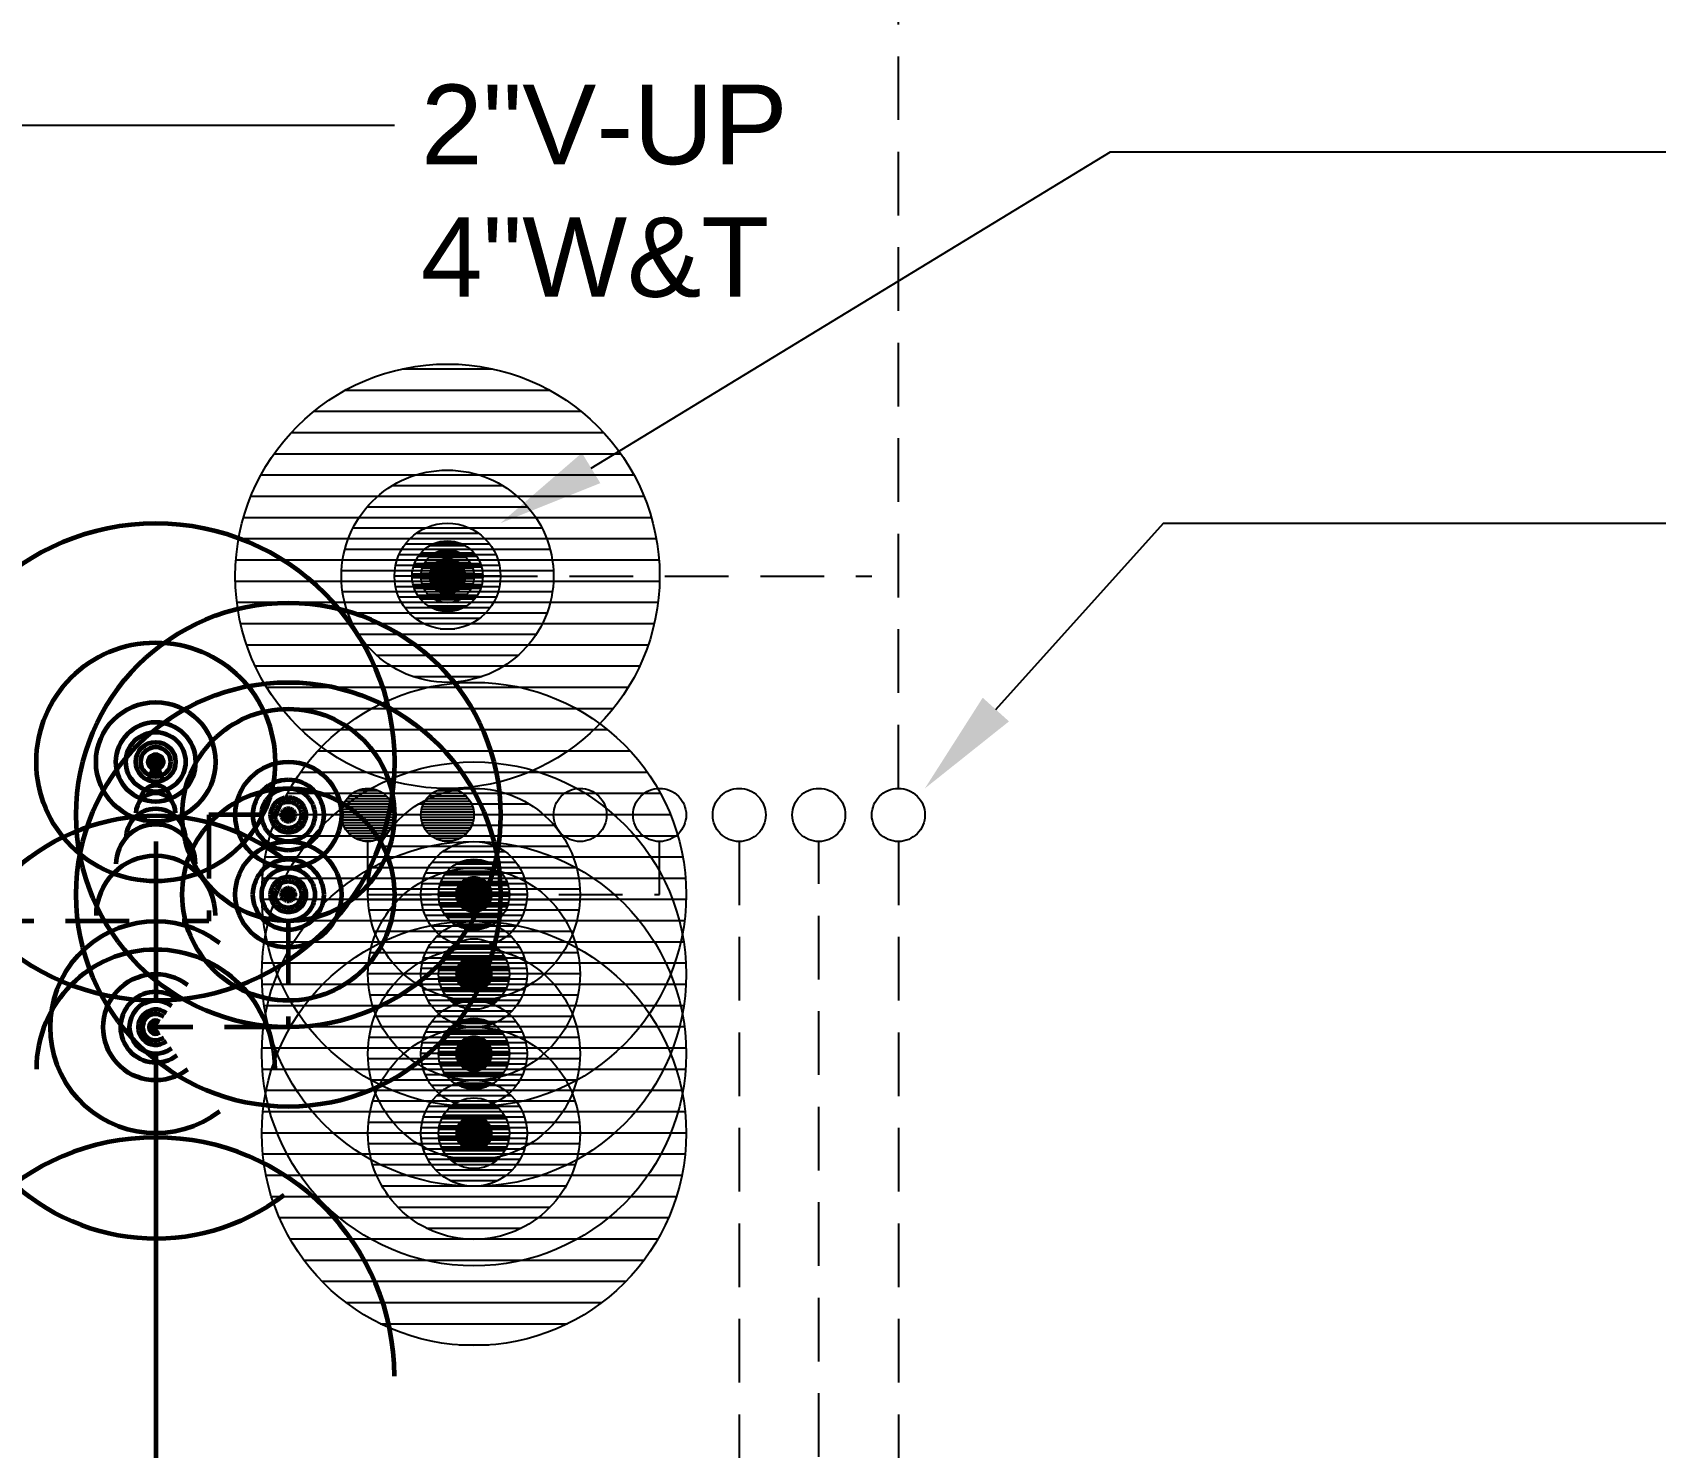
# Model space of a CAD drawing. Extents: x -3956 to 1666, y -2601 to 1886.
# Drawn here: x -605.9 to -422.4, y 521.2 to 681.2 of the extents above; entities that cross this region are included whole.
import ezdxf

# ---------------------------------------------------------------- set-up
doc = ezdxf.new("R2010")
doc.units = 0
doc.header["$LTSCALE"] = 36
doc.header["$MEASUREMENT"] = 0
doc.linetypes.add('VENT', pattern=[0.30000000000000004, 0.2, -0.1])
for name, color, linetype in [('G-ANNO-TEXT', 70, 'Continuous'), ('P-GOIV-N', 3, 'VENT'), ('P-GOIV-N @ 1 (1)', 3, 'VENT'), ('P-GOIV-N @ 1 (2)', 3, 'VENT'), ('P-GOIV-N @ 12', 3, 'VENT'), ('P-GOIV-N @ 128', 3, 'VENT'), ('P-GOIV-N @ 16', 3, 'VENT'), ('P-GOIV-N @ 192', 3, 'VENT'), ('P-GOIV-N @ 2', 3, 'VENT'), ('P-GOIV-N @ 24', 3, 'VENT'), ('P-GOIV-N @ 384', 3, 'VENT'), ('P-GOIV-N @ 4', 3, 'VENT'), ('P-GOIV-N @ 48', 3, 'VENT'), ('P-GOIV-N @ 64', 3, 'VENT'), ('P-GOIV-N @ 768', 3, 'VENT'), ('P-GOIV-N @ 8', 3, 'VENT'), ('P-GOIV-N @ 96', 3, 'VENT'), ('P-GV-N', 3, 'VENT'), ('P-GV-N @ 1 (1)', 3, 'VENT'), ('P-GV-N @ 1 (2)', 3, 'VENT'), ('P-GV-N @ 12', 3, 'VENT'), ('P-GV-N @ 128', 3, 'VENT'), ('P-GV-N @ 16', 3, 'VENT'), ('P-GV-N @ 192', 3, 'VENT'), ('P-GV-N @ 2', 3, 'VENT'), ('P-GV-N @ 24', 3, 'VENT'), ('P-GV-N @ 384', 3, 'VENT'), ('P-GV-N @ 4', 3, 'VENT'), ('P-GV-N @ 48', 3, 'VENT'), ('P-GV-N @ 64', 3, 'VENT'), ('P-GV-N @ 768', 3, 'VENT'), ('P-GV-N @ 8', 3, 'VENT'), ('P-GV-N @ 96', 3, 'VENT')]:
    doc.layers.add(name, color=color, linetype=linetype)
for name, color, linetype, lineweight in [('P-SAN-N', 6, 'Continuous', 60), ('P-SAN-N @ 1 (1)', 6, 'Continuous', 60), ('P-SAN-N @ 1 (2)', 6, 'Continuous', 60), ('P-SAN-N @ 12', 6, 'Continuous', 60), ('P-SAN-N @ 128', 6, 'Continuous', 60), ('P-SAN-N @ 16', 6, 'Continuous', 60), ('P-SAN-N @ 192', 6, 'Continuous', 60), ('P-SAN-N @ 2', 6, 'Continuous', 60), ('P-SAN-N @ 24', 6, 'Continuous', 60), ('P-SAN-N @ 384', 6, 'Continuous', 60), ('P-SAN-N @ 4', 6, 'Continuous', 60), ('P-SAN-N @ 48', 6, 'Continuous', 60), ('P-SAN-N @ 64', 6, 'Continuous', 60), ('P-SAN-N @ 768', 6, 'Continuous', 60), ('P-SAN-N @ 8', 6, 'Continuous', 60), ('P-SAN-N @ 96', 6, 'Continuous', 60), ('P-SANV-N', 5, 'VENT', 60), ('P-SANV-N @ 1 (1)', 5, 'VENT', 60), ('P-SANV-N @ 1 (2)', 5, 'VENT', 60), ('P-SANV-N @ 12', 5, 'VENT', 60), ('P-SANV-N @ 128', 5, 'VENT', 60), ('P-SANV-N @ 16', 5, 'VENT', 60), ('P-SANV-N @ 192', 5, 'VENT', 60), ('P-SANV-N @ 2', 5, 'VENT', 60), ('P-SANV-N @ 24', 5, 'VENT', 60), ('P-SANV-N @ 384', 5, 'VENT', 60), ('P-SANV-N @ 4', 5, 'VENT', 60), ('P-SANV-N @ 48', 5, 'VENT', 60), ('P-SANV-N @ 64', 5, 'VENT', 60), ('P-SANV-N @ 768', 5, 'VENT', 60), ('P-SANV-N @ 8', 5, 'VENT', 60), ('P-SANV-N @ 96', 5, 'VENT', 60)]:
    doc.layers.add(name, color=color, linetype=linetype, lineweight=lineweight)
doc.styles.add('Arial', font='arial.ttf')

# ---------------------------------------------------------------- blocks, each defined once
blk = doc.blocks.new('*U7')
blk.add_circle((0, 0), 0.03125)
blk = doc.blocks.new('*U25')
h = blk.add_hatch()
h.set_pattern_fill('ANSI31', color=256, scale=0.025, angle=135)
h.set_pattern_definition([(180, (0, 0), (-4.336808689942018e-19, -0.003125), [])])
edge = h.paths.add_edge_path()
edge.add_arc((-3.469446951953614e-18, -6.938893903907228e-18), 0.03125000000000001, 0, 360)
blk.add_circle((0, 0), 0.03125)
blk = doc.blocks.new('*U1676')
at = {"layer": 'P-GOIV-N @ 1 (1)'}
blk.add_blockref('*U25', (-556.0000000149366, 583.7428015229962), dxfattribs=at)
at = {"layer": 'P-GOIV-N @ 1 (2)'}
blk.add_blockref('*U25', (-556.0000000149366, 583.7428015229962), dxfattribs=at)
at = {"layer": 'P-GOIV-N @ 12', "xscale": 12, "yscale": 12, "zscale": 12}
blk.add_blockref('*U25', (-556.0000000149366, 583.7428015229962), dxfattribs=at)
at = {"layer": 'P-GOIV-N @ 128', "xscale": 128, "yscale": 128, "zscale": 128}
blk.add_blockref('*U25', (-556.0000000149366, 583.7428015229962), dxfattribs=at)
at = {"layer": 'P-GOIV-N @ 16', "xscale": 16, "yscale": 16, "zscale": 16}
blk.add_blockref('*U25', (-556.0000000149366, 583.7428015229962), dxfattribs=at)
at = {"layer": 'P-GOIV-N @ 192', "xscale": 192, "yscale": 192, "zscale": 192}
blk.add_blockref('*U25', (-556.0000000149366, 583.7428015229962), dxfattribs=at)
at = {"layer": 'P-GOIV-N @ 2', "xscale": 2, "yscale": 2, "zscale": 2}
blk.add_blockref('*U25', (-556.0000000149366, 583.7428015229962), dxfattribs=at)
at = {"layer": 'P-GOIV-N @ 24', "xscale": 24, "yscale": 24, "zscale": 24}
blk.add_blockref('*U25', (-556.0000000149366, 583.7428015229962), dxfattribs=at)
at = {"layer": 'P-GOIV-N @ 384', "xscale": 384, "yscale": 384, "zscale": 384}
blk.add_blockref('*U25', (-556.0000000149366, 583.7428015229962), dxfattribs=at)
at = {"layer": 'P-GOIV-N @ 4', "xscale": 4, "yscale": 4, "zscale": 4}
blk.add_blockref('*U25', (-556.0000000149366, 583.7428015229962), dxfattribs=at)
at = {"layer": 'P-GOIV-N @ 48', "xscale": 48, "yscale": 48, "zscale": 48}
blk.add_blockref('*U25', (-556.0000000149366, 583.7428015229962), dxfattribs=at)
at = {"layer": 'P-GOIV-N @ 64', "xscale": 64, "yscale": 64, "zscale": 64}
blk.add_blockref('*U25', (-556.0000000149366, 583.7428015229962), dxfattribs=at)
at = {"layer": 'P-GOIV-N @ 768', "xscale": 768, "yscale": 768, "zscale": 768}
blk.add_blockref('*U25', (-556.0000000149366, 583.7428015229962), dxfattribs=at)
at = {"layer": 'P-GOIV-N @ 8', "xscale": 8, "yscale": 8, "zscale": 8}
blk.add_blockref('*U25', (-556.0000000149366, 583.7428015229962), dxfattribs=at)
at = {"layer": 'P-GOIV-N @ 96', "xscale": 96, "yscale": 96, "zscale": 96}
blk.add_blockref('*U25', (-559.0000000149366, 592.7428015229962), dxfattribs=at)
blk = doc.blocks.new('*U1677')
at = {"layer": 'P-GOIV-N @ 1 (1)'}
blk.add_blockref('*U25', (-556.0000000149366, 574.7428015229962), dxfattribs=at)
at = {"layer": 'P-GOIV-N @ 1 (2)'}
blk.add_blockref('*U25', (-556.0000000149366, 574.7428015229962), dxfattribs=at)
at = {"layer": 'P-GOIV-N @ 12', "xscale": 12, "yscale": 12, "zscale": 12}
blk.add_blockref('*U25', (-556.0000000149366, 574.7428015229962), dxfattribs=at)
at = {"layer": 'P-GOIV-N @ 128', "xscale": 128, "yscale": 128, "zscale": 128}
blk.add_blockref('*U25', (-556.0000000149366, 574.7428015229962), dxfattribs=at)
at = {"layer": 'P-GOIV-N @ 16', "xscale": 16, "yscale": 16, "zscale": 16}
blk.add_blockref('*U25', (-556.0000000149366, 574.7428015229962), dxfattribs=at)
at = {"layer": 'P-GOIV-N @ 192', "xscale": 192, "yscale": 192, "zscale": 192}
blk.add_blockref('*U25', (-556.0000000149366, 574.7428015229962), dxfattribs=at)
at = {"layer": 'P-GOIV-N @ 2', "xscale": 2, "yscale": 2, "zscale": 2}
blk.add_blockref('*U25', (-556.0000000149366, 574.7428015229962), dxfattribs=at)
at = {"layer": 'P-GOIV-N @ 24', "xscale": 24, "yscale": 24, "zscale": 24}
blk.add_blockref('*U25', (-556.0000000149366, 574.7428015229962), dxfattribs=at)
at = {"layer": 'P-GOIV-N @ 384', "xscale": 384, "yscale": 384, "zscale": 384}
blk.add_blockref('*U25', (-556.0000000149366, 574.7428015229962), dxfattribs=at)
at = {"layer": 'P-GOIV-N @ 4', "xscale": 4, "yscale": 4, "zscale": 4}
blk.add_blockref('*U25', (-556.0000000149366, 574.7428015229962), dxfattribs=at)
at = {"layer": 'P-GOIV-N @ 48', "xscale": 48, "yscale": 48, "zscale": 48}
blk.add_blockref('*U25', (-556.0000000149366, 574.7428015229962), dxfattribs=at)
at = {"layer": 'P-GOIV-N @ 64', "xscale": 64, "yscale": 64, "zscale": 64}
blk.add_blockref('*U25', (-556.0000000149366, 574.7428015229962), dxfattribs=at)
at = {"layer": 'P-GOIV-N @ 768', "xscale": 768, "yscale": 768, "zscale": 768}
blk.add_blockref('*U25', (-556.0000000149366, 574.7428015229962), dxfattribs=at)
at = {"layer": 'P-GOIV-N @ 8', "xscale": 8, "yscale": 8, "zscale": 8}
blk.add_blockref('*U25', (-556.0000000149366, 574.7428015229962), dxfattribs=at)
at = {"layer": 'P-GOIV-N @ 96', "xscale": 96, "yscale": 96, "zscale": 96}
blk.add_blockref('*U25', (-568.0000000149366, 592.7428015229962), dxfattribs=at)
blk = doc.blocks.new('*U1678')
at = {"layer": 'P-GOIV-N @ 1 (1)'}
blk.add_blockref('*U25', (-556.0000000149366, 565.7428015229962), dxfattribs=at)
at = {"layer": 'P-GOIV-N @ 1 (2)'}
blk.add_blockref('*U25', (-556.0000000149366, 565.7428015229962), dxfattribs=at)
at = {"layer": 'P-GOIV-N @ 12', "xscale": 12, "yscale": 12, "zscale": 12}
blk.add_blockref('*U25', (-556.0000000149366, 565.7428015229962), dxfattribs=at)
at = {"layer": 'P-GOIV-N @ 128', "xscale": 128, "yscale": 128, "zscale": 128}
blk.add_blockref('*U25', (-556.0000000149366, 565.7428015229962), dxfattribs=at)
at = {"layer": 'P-GOIV-N @ 16', "xscale": 16, "yscale": 16, "zscale": 16}
blk.add_blockref('*U25', (-556.0000000149366, 565.7428015229962), dxfattribs=at)
at = {"layer": 'P-GOIV-N @ 192', "xscale": 192, "yscale": 192, "zscale": 192}
blk.add_blockref('*U25', (-556.0000000149366, 565.7428015229962), dxfattribs=at)
at = {"layer": 'P-GOIV-N @ 2', "xscale": 2, "yscale": 2, "zscale": 2}
blk.add_blockref('*U25', (-556.0000000149366, 565.7428015229962), dxfattribs=at)
at = {"layer": 'P-GOIV-N @ 24', "xscale": 24, "yscale": 24, "zscale": 24}
blk.add_blockref('*U25', (-556.0000000149366, 565.7428015229962), dxfattribs=at)
at = {"layer": 'P-GOIV-N @ 384', "xscale": 384, "yscale": 384, "zscale": 384}
blk.add_blockref('*U25', (-556.0000000149366, 565.7428015229962), dxfattribs=at)
at = {"layer": 'P-GOIV-N @ 4', "xscale": 4, "yscale": 4, "zscale": 4}
blk.add_blockref('*U25', (-556.0000000149366, 565.7428015229962), dxfattribs=at)
at = {"layer": 'P-GOIV-N @ 48', "xscale": 48, "yscale": 48, "zscale": 48}
blk.add_blockref('*U25', (-556.0000000149366, 565.7428015229962), dxfattribs=at)
at = {"layer": 'P-GOIV-N @ 64', "xscale": 64, "yscale": 64, "zscale": 64}
blk.add_blockref('*U25', (-556.0000000149366, 565.7428015229962), dxfattribs=at)
at = {"layer": 'P-GOIV-N @ 768', "xscale": 768, "yscale": 768, "zscale": 768}
blk.add_blockref('*U25', (-556.0000000149366, 565.7428015229962), dxfattribs=at)
at = {"layer": 'P-GOIV-N @ 8', "xscale": 8, "yscale": 8, "zscale": 8}
blk.add_blockref('*U25', (-556.0000000149366, 565.7428015229962), dxfattribs=at)
at = {"layer": 'P-GOIV-N @ 96', "xscale": 96, "yscale": 96, "zscale": 96}
blk.add_blockref('*U25', (-553.0000000149366, 487.7428015229962), dxfattribs=at)
blk = doc.blocks.new('*U1679')
at = {"layer": 'P-GOIV-N @ 1 (1)'}
blk.add_blockref('*U25', (-556.0000000149366, 556.7428015229962), dxfattribs=at)
at = {"layer": 'P-GOIV-N @ 1 (2)'}
blk.add_blockref('*U25', (-556.0000000149366, 556.7428015229962), dxfattribs=at)
at = {"layer": 'P-GOIV-N @ 12', "xscale": 12, "yscale": 12, "zscale": 12}
blk.add_blockref('*U25', (-556.0000000149366, 556.7428015229962), dxfattribs=at)
at = {"layer": 'P-GOIV-N @ 128', "xscale": 128, "yscale": 128, "zscale": 128}
blk.add_blockref('*U25', (-556.0000000149366, 556.7428015229962), dxfattribs=at)
at = {"layer": 'P-GOIV-N @ 16', "xscale": 16, "yscale": 16, "zscale": 16}
blk.add_blockref('*U25', (-556.0000000149366, 556.7428015229962), dxfattribs=at)
at = {"layer": 'P-GOIV-N @ 192', "xscale": 192, "yscale": 192, "zscale": 192}
blk.add_blockref('*U25', (-556.0000000149366, 556.7428015229962), dxfattribs=at)
at = {"layer": 'P-GOIV-N @ 2', "xscale": 2, "yscale": 2, "zscale": 2}
blk.add_blockref('*U25', (-556.0000000149366, 556.7428015229962), dxfattribs=at)
at = {"layer": 'P-GOIV-N @ 24', "xscale": 24, "yscale": 24, "zscale": 24}
blk.add_blockref('*U25', (-556.0000000149366, 556.7428015229962), dxfattribs=at)
at = {"layer": 'P-GOIV-N @ 384', "xscale": 384, "yscale": 384, "zscale": 384}
blk.add_blockref('*U25', (-556.0000000149366, 556.7428015229962), dxfattribs=at)
at = {"layer": 'P-GOIV-N @ 4', "xscale": 4, "yscale": 4, "zscale": 4}
blk.add_blockref('*U25', (-556.0000000149366, 556.7428015229962), dxfattribs=at)
at = {"layer": 'P-GOIV-N @ 48', "xscale": 48, "yscale": 48, "zscale": 48}
blk.add_blockref('*U25', (-556.0000000149366, 556.7428015229962), dxfattribs=at)
at = {"layer": 'P-GOIV-N @ 64', "xscale": 64, "yscale": 64, "zscale": 64}
blk.add_blockref('*U25', (-556.0000000149366, 556.7428015229962), dxfattribs=at)
at = {"layer": 'P-GOIV-N @ 768', "xscale": 768, "yscale": 768, "zscale": 768}
blk.add_blockref('*U25', (-556.0000000149366, 556.7428015229962), dxfattribs=at)
at = {"layer": 'P-GOIV-N @ 8', "xscale": 8, "yscale": 8, "zscale": 8}
blk.add_blockref('*U25', (-556.0000000149366, 556.7428015229962), dxfattribs=at)
at = {"layer": 'P-GOIV-N @ 96', "xscale": 96, "yscale": 96, "zscale": 96}
blk.add_blockref('*U25', (-562.0000000149366, 487.7428015229962), dxfattribs=at)
blk = doc.blocks.new('*U1710')
at = {"layer": 'P-SANV-N @ 1 (1)'}
blk.add_blockref('*U7', (-577.0000000149366, 592.7428015229962), dxfattribs=at)
at = {"layer": 'P-SANV-N @ 1 (2)'}
blk.add_blockref('*U7', (-577.0000000149366, 592.7428015229962), dxfattribs=at)
at = {"layer": 'P-SANV-N @ 12', "xscale": 12, "yscale": 12, "zscale": 12}
blk.add_blockref('*U7', (-577.0000000149366, 592.7428015229962), dxfattribs=at)
at = {"layer": 'P-SANV-N @ 128', "xscale": 128, "yscale": 128, "zscale": 128}
blk.add_blockref('*U7', (-577.0000000149366, 592.7428015229962), dxfattribs=at)
at = {"layer": 'P-SANV-N @ 16', "xscale": 16, "yscale": 16, "zscale": 16}
blk.add_blockref('*U7', (-577.0000000149366, 592.7428015229962), dxfattribs=at)
at = {"layer": 'P-SANV-N @ 192', "xscale": 192, "yscale": 192, "zscale": 192}
blk.add_blockref('*U7', (-577.0000000149366, 592.7428015229962), dxfattribs=at)
at = {"layer": 'P-SANV-N @ 2', "xscale": 2, "yscale": 2, "zscale": 2}
blk.add_blockref('*U7', (-577.0000000149366, 592.7428015229962), dxfattribs=at)
at = {"layer": 'P-SANV-N @ 24', "xscale": 24, "yscale": 24, "zscale": 24}
blk.add_blockref('*U7', (-577.0000000149366, 592.7428015229962), dxfattribs=at)
at = {"layer": 'P-SANV-N @ 384', "xscale": 384, "yscale": 384, "zscale": 384}
blk.add_blockref('*U7', (-577.0000000149366, 592.7428015229962), dxfattribs=at)
at = {"layer": 'P-SANV-N @ 4', "xscale": 4, "yscale": 4, "zscale": 4}
blk.add_blockref('*U7', (-577.0000000149366, 592.7428015229962), dxfattribs=at)
at = {"layer": 'P-SANV-N @ 48', "xscale": 48, "yscale": 48, "zscale": 48}
blk.add_blockref('*U7', (-577.0000000149366, 592.7428015229962), dxfattribs=at)
at = {"layer": 'P-SANV-N @ 64', "xscale": 64, "yscale": 64, "zscale": 64}
blk.add_blockref('*U7', (-577.0000000149366, 592.7428015229962), dxfattribs=at)
at = {"layer": 'P-SANV-N @ 768', "xscale": 768, "yscale": 768, "zscale": 768}
blk.add_blockref('*U7', (-577.0000000149366, 592.7428015229962), dxfattribs=at)
at = {"layer": 'P-SANV-N @ 8', "xscale": 8, "yscale": 8, "zscale": 8}
blk.add_blockref('*U7', (-577.0000000149366, 592.7428015229962), dxfattribs=at)
at = {"layer": 'P-SANV-N @ 96', "xscale": 96, "yscale": 96, "zscale": 96}
blk.add_blockref('*U7', (-577.0000000149366, 592.7428015229962), dxfattribs=at)
blk = doc.blocks.new('*U20')
at = {"linetype": 'Continuous'}
blk.add_circle((0, 0), 0.03515625, dxfattribs=at)
blk.add_arc((0.09046299364832541, 2.556089733746285e-18), 0.03515625, 90, 270, dxfattribs=at)
blk = doc.blocks.new('*U1716')
at = {"layer": 'P-SAN-N @ 1 (1)', "rotation": 270}
blk.add_blockref('*U20', (-592.0000000149366, 598.7428015229962), dxfattribs=at)
at = {"layer": 'P-SAN-N @ 1 (2)', "rotation": 270}
blk.add_blockref('*U20', (-592.0000000149366, 598.7428015229962), dxfattribs=at)
at = {"layer": 'P-SAN-N @ 12', "xscale": 12, "yscale": 12, "zscale": 12, "rotation": 270}
blk.add_blockref('*U20', (-592.0000000149366, 598.7428015229962), dxfattribs=at)
at = {"layer": 'P-SAN-N @ 128', "xscale": 128, "yscale": 128, "zscale": 128, "rotation": 270}
blk.add_blockref('*U20', (-592.0000000149366, 598.7428015229962), dxfattribs=at)
at = {"layer": 'P-SAN-N @ 16', "xscale": 16, "yscale": 16, "zscale": 16, "rotation": 270}
blk.add_blockref('*U20', (-592.0000000149366, 598.7428015229962), dxfattribs=at)
at = {"layer": 'P-SAN-N @ 192', "xscale": 192, "yscale": 192, "zscale": 192, "rotation": 270}
blk.add_blockref('*U20', (-592.0000000149366, 598.7428015229962), dxfattribs=at)
at = {"layer": 'P-SAN-N @ 2', "xscale": 2, "yscale": 2, "zscale": 2, "rotation": 270}
blk.add_blockref('*U20', (-592.0000000149366, 598.7428015229962), dxfattribs=at)
at = {"layer": 'P-SAN-N @ 24', "xscale": 24, "yscale": 24, "zscale": 24, "rotation": 270}
blk.add_blockref('*U20', (-592.0000000149366, 598.7428015229962), dxfattribs=at)
at = {"layer": 'P-SAN-N @ 384', "xscale": 384, "yscale": 384, "zscale": 384, "rotation": 270}
blk.add_blockref('*U20', (-592.0000000149366, 598.7428015229962), dxfattribs=at)
at = {"layer": 'P-SAN-N @ 4', "xscale": 4, "yscale": 4, "zscale": 4, "rotation": 270}
blk.add_blockref('*U20', (-592.0000000149366, 598.7428015229962), dxfattribs=at)
at = {"layer": 'P-SAN-N @ 48', "xscale": 48, "yscale": 48, "zscale": 48, "rotation": 270}
blk.add_blockref('*U20', (-592.0000000149366, 598.7428015229962), dxfattribs=at)
at = {"layer": 'P-SAN-N @ 64', "xscale": 64, "yscale": 64, "zscale": 64, "rotation": 270}
blk.add_blockref('*U20', (-592.0000000149366, 598.7428015229962), dxfattribs=at)
at = {"layer": 'P-SAN-N @ 768', "xscale": 768, "yscale": 768, "zscale": 768, "rotation": 270}
blk.add_blockref('*U20', (-592.0000000149366, 598.7428015229962), dxfattribs=at)
at = {"layer": 'P-SAN-N @ 8', "xscale": 8, "yscale": 8, "zscale": 8, "rotation": 270}
blk.add_blockref('*U20', (-592.0000000149366, 598.7428015229962), dxfattribs=at)
at = {"layer": 'P-SAN-N @ 96', "xscale": 96, "yscale": 96, "zscale": 96, "rotation": 270}
blk.add_blockref('*U20', (-592.0000000149366, 598.7428015229962), dxfattribs=at)
blk = doc.blocks.new('*U1723')
at = {"layer": 'P-GV-N @ 1 (1)'}
blk.add_blockref('*U25', (-559.0000000149366, 619.7428015229962), dxfattribs=at)
at = {"layer": 'P-GV-N @ 1 (2)'}
blk.add_blockref('*U25', (-559.0000000149366, 619.7428015229962), dxfattribs=at)
at = {"layer": 'P-GV-N @ 12', "xscale": 12, "yscale": 12, "zscale": 12}
blk.add_blockref('*U25', (-559.0000000149366, 619.7428015229962), dxfattribs=at)
at = {"layer": 'P-GV-N @ 128', "xscale": 128, "yscale": 128, "zscale": 128}
blk.add_blockref('*U25', (-559.0000000149366, 619.7428015229962), dxfattribs=at)
at = {"layer": 'P-GV-N @ 16', "xscale": 16, "yscale": 16, "zscale": 16}
blk.add_blockref('*U25', (-559.0000000149366, 619.7428015229962), dxfattribs=at)
at = {"layer": 'P-GV-N @ 192', "xscale": 192, "yscale": 192, "zscale": 192}
blk.add_blockref('*U25', (-559.0000000149366, 619.7428015229962), dxfattribs=at)
at = {"layer": 'P-GV-N @ 2', "xscale": 2, "yscale": 2, "zscale": 2}
blk.add_blockref('*U25', (-559.0000000149366, 619.7428015229962), dxfattribs=at)
at = {"layer": 'P-GV-N @ 24', "xscale": 24, "yscale": 24, "zscale": 24}
blk.add_blockref('*U25', (-559.0000000149366, 619.7428015229962), dxfattribs=at)
at = {"layer": 'P-GV-N @ 384', "xscale": 384, "yscale": 384, "zscale": 384}
blk.add_blockref('*U25', (-559.0000000149366, 619.7428015229962), dxfattribs=at)
at = {"layer": 'P-GV-N @ 4', "xscale": 4, "yscale": 4, "zscale": 4}
blk.add_blockref('*U25', (-559.0000000149366, 619.7428015229962), dxfattribs=at)
at = {"layer": 'P-GV-N @ 48', "xscale": 48, "yscale": 48, "zscale": 48}
blk.add_blockref('*U25', (-559.0000000149366, 619.7428015229962), dxfattribs=at)
at = {"layer": 'P-GV-N @ 64', "xscale": 64, "yscale": 64, "zscale": 64}
blk.add_blockref('*U25', (-559.0000000149366, 619.7428015229962), dxfattribs=at)
at = {"layer": 'P-GV-N @ 768', "xscale": 768, "yscale": 768, "zscale": 768}
blk.add_blockref('*U25', (-559.0000000149366, 619.7428015229962), dxfattribs=at)
at = {"layer": 'P-GV-N @ 8', "xscale": 8, "yscale": 8, "zscale": 8}
blk.add_blockref('*U25', (-559.0000000149366, 619.7428015229962), dxfattribs=at)
at = {"layer": 'P-GV-N @ 96', "xscale": 96, "yscale": 96, "zscale": 96}
blk.add_blockref('*U25', (-559.0000000149366, 619.7428015229962), dxfattribs=at)
blk = doc.blocks.new('*U1740')
at = {"layer": 'P-SANV-N @ 1 (1)'}
blk.add_blockref('*U7', (-577.0000000149366, 583.7428015229962), dxfattribs=at)
at = {"layer": 'P-SANV-N @ 1 (2)'}
blk.add_blockref('*U7', (-577.0000000149366, 583.7428015229962), dxfattribs=at)
at = {"layer": 'P-SANV-N @ 12', "xscale": 12, "yscale": 12, "zscale": 12}
blk.add_blockref('*U7', (-577.0000000149366, 583.7428015229962), dxfattribs=at)
at = {"layer": 'P-SANV-N @ 128', "xscale": 128, "yscale": 128, "zscale": 128}
blk.add_blockref('*U7', (-577.0000000149366, 583.7428015229962), dxfattribs=at)
at = {"layer": 'P-SANV-N @ 16', "xscale": 16, "yscale": 16, "zscale": 16}
blk.add_blockref('*U7', (-577.0000000149366, 583.7428015229962), dxfattribs=at)
at = {"layer": 'P-SANV-N @ 192', "xscale": 192, "yscale": 192, "zscale": 192}
blk.add_blockref('*U7', (-577.0000000149366, 583.7428015229962), dxfattribs=at)
at = {"layer": 'P-SANV-N @ 2', "xscale": 2, "yscale": 2, "zscale": 2}
blk.add_blockref('*U7', (-577.0000000149366, 583.7428015229962), dxfattribs=at)
at = {"layer": 'P-SANV-N @ 24', "xscale": 24, "yscale": 24, "zscale": 24}
blk.add_blockref('*U7', (-577.0000000149366, 583.7428015229962), dxfattribs=at)
at = {"layer": 'P-SANV-N @ 384', "xscale": 384, "yscale": 384, "zscale": 384}
blk.add_blockref('*U7', (-577.0000000149366, 583.7428015229962), dxfattribs=at)
at = {"layer": 'P-SANV-N @ 4', "xscale": 4, "yscale": 4, "zscale": 4}
blk.add_blockref('*U7', (-577.0000000149366, 583.7428015229962), dxfattribs=at)
at = {"layer": 'P-SANV-N @ 48', "xscale": 48, "yscale": 48, "zscale": 48}
blk.add_blockref('*U7', (-577.0000000149366, 583.7428015229962), dxfattribs=at)
at = {"layer": 'P-SANV-N @ 64', "xscale": 64, "yscale": 64, "zscale": 64}
blk.add_blockref('*U7', (-577.0000000149366, 583.7428015229962), dxfattribs=at)
at = {"layer": 'P-SANV-N @ 768', "xscale": 768, "yscale": 768, "zscale": 768}
blk.add_blockref('*U7', (-577.0000000149366, 583.7428015229962), dxfattribs=at)
at = {"layer": 'P-SANV-N @ 8', "xscale": 8, "yscale": 8, "zscale": 8}
blk.add_blockref('*U7', (-577.0000000149366, 583.7428015229962), dxfattribs=at)
at = {"layer": 'P-SANV-N @ 96', "xscale": 96, "yscale": 96, "zscale": 96}
blk.add_blockref('*U7', (-577.0000000149366, 583.7428015229962), dxfattribs=at)
blk = doc.blocks.new('*U13')
at = {"linetype": 'Continuous'}
blk.add_arc((0, 0), 0.03111555437015312, 232.5669694738212, 127.4330305261797, dxfattribs=at)
blk = doc.blocks.new('*U1765')
at = {"layer": 'P-SAN-N @ 1 (1)', "rotation": 180}
blk.add_blockref('*U13', (-592.0000000149366, 568.7428015229962), dxfattribs=at)
at = {"layer": 'P-SAN-N @ 1 (2)', "rotation": 180}
blk.add_blockref('*U13', (-592.0000000149366, 568.7428015229962), dxfattribs=at)
at = {"layer": 'P-SAN-N @ 12', "xscale": 12, "yscale": 12, "zscale": 12, "rotation": 180}
blk.add_blockref('*U13', (-592.0000000149366, 568.7428015229962), dxfattribs=at)
at = {"layer": 'P-SAN-N @ 128', "xscale": 128, "yscale": 128, "zscale": 128, "rotation": 180}
blk.add_blockref('*U13', (-592.0000000149366, 568.7428015229962), dxfattribs=at)
at = {"layer": 'P-SAN-N @ 16', "xscale": 16, "yscale": 16, "zscale": 16, "rotation": 180}
blk.add_blockref('*U13', (-592.0000000149366, 568.7428015229962), dxfattribs=at)
at = {"layer": 'P-SAN-N @ 192', "xscale": 192, "yscale": 192, "zscale": 192, "rotation": 180}
blk.add_blockref('*U13', (-592.0000000149366, 568.7428015229962), dxfattribs=at)
at = {"layer": 'P-SAN-N @ 2', "xscale": 2, "yscale": 2, "zscale": 2, "rotation": 180}
blk.add_blockref('*U13', (-592.0000000149366, 568.7428015229962), dxfattribs=at)
at = {"layer": 'P-SAN-N @ 24', "xscale": 24, "yscale": 24, "zscale": 24, "rotation": 180}
blk.add_blockref('*U13', (-592.0000000149366, 568.7428015229962), dxfattribs=at)
at = {"layer": 'P-SAN-N @ 384', "xscale": 384, "yscale": 384, "zscale": 384, "rotation": 180}
blk.add_blockref('*U13', (-592.0000000149366, 568.7428015229962), dxfattribs=at)
at = {"layer": 'P-SAN-N @ 4', "xscale": 4, "yscale": 4, "zscale": 4, "rotation": 180}
blk.add_blockref('*U13', (-592.0000000149366, 568.7428015229962), dxfattribs=at)
at = {"layer": 'P-SAN-N @ 48', "xscale": 48, "yscale": 48, "zscale": 48, "rotation": 180}
blk.add_blockref('*U13', (-592.0000000149366, 568.7428015229962), dxfattribs=at)
at = {"layer": 'P-SAN-N @ 64', "xscale": 64, "yscale": 64, "zscale": 64, "rotation": 180}
blk.add_blockref('*U13', (-592.0000000149366, 568.7428015229962), dxfattribs=at)
at = {"layer": 'P-SAN-N @ 768', "xscale": 768, "yscale": 768, "zscale": 768, "rotation": 180}
blk.add_blockref('*U13', (-592.0000000149366, 568.7428015229962), dxfattribs=at)
at = {"layer": 'P-SAN-N @ 8', "xscale": 8, "yscale": 8, "zscale": 8, "rotation": 180}
blk.add_blockref('*U13', (-592.0000000149366, 568.7428015229962), dxfattribs=at)
at = {"layer": 'P-SAN-N @ 96', "xscale": 96, "yscale": 96, "zscale": 96, "rotation": 180}
blk.add_blockref('*U13', (-592.0000000149366, 568.7428015229962), dxfattribs=at)

msp = doc.modelspace()

# ---------------------------------------------------------------- linework, layer by layer
at = {"layer": 'G-ANNO-TEXT'}
for points in [[(-631.514718640698, 661.2280828972348), (-622.0000000149366, 670.7428015229962), (-565.0000000149366, 670.7428015229962)], [(-542.7496173475633, 631.9821648857451), (-484.0000000149366, 667.7428015229962), (139.9999999850634, 667.7428015229962)], [(-496.9724232354674, 604.6623312779623), (-478.0000000149366, 625.7428015229962), (139.9999999850634, 625.7428015229962)]]:
    msp.add_lwpolyline(points, dxfattribs=at)
for points in [[(-541.7097234537719, 630.2737677745163), (-553.0000000149366, 625.7428015229962), (-543.7895112413548, 633.6905619969739)], [(-495.4858349429728, 603.3244018147172), (-505.0000000149366, 595.7428015229962), (-498.4590115279616, 606.0002607412071)]]:
    msp.add_solid(points, dxfattribs=at)
at = {"layer": 'P-GOIV-N'}
for p, q in [((-547.0000000149366, 592.7428015229962), (-556.0000000149366, 592.7428015229962)), ((-568.0000000149366, 583.7428015229962), (-568.0000000149366, 589.7428015229962)), ((-535.0000000149366, 583.7428015229962), (-535.0000000149366, 589.7428015229962)), ((-526.0000000149366, 589.7428015229962), (-526.0000000149366, 502.7428015229962)), ((-517.0000000149366, 487.7428015229962), (-517.0000000149366, 589.7428015229962)), ((-568.0000000149366, 583.7428015229962), (-535.0000000149366, 583.7428015229962))]:
    msp.add_line(p, q, dxfattribs=at)
at = {"layer": 'P-GV-N'}
for p, q in [((-508.0000000149366, 595.7428015229962), (-508.0000000149366, 694.7428015229962)), ((-556.0000000149366, 619.7428015229962), (-511.0000000149366, 619.7428015229962)), ((-508.0000000149366, 589.7428015229962), (-508.0000000149366, 412.7428015229962))]:
    msp.add_line(p, q, dxfattribs=at)
at = {"layer": 'P-SAN-N'}
for p, q in [((-592.0000000149366, 589.7428015229962), (-592.0000000149366, 571.7428015229962)), ((-592.0000000149366, 565.7428015229962), (-592.0000000149366, 502.7428015229962))]:
    msp.add_line(p, q, dxfattribs=at)
at = {"layer": 'P-SANV-N'}
for p, q in [((-580.0000000149366, 592.7428015229962), (-586.0000000149366, 592.7428015229962)), ((-586.0000000149366, 592.7428015229962), (-586.0000000149366, 580.7428015229962)), ((-595.0000000149366, 580.7428015229962), (-799.0000000149366, 580.7428015229962)), ((-586.0000000149366, 580.7428015229962), (-589.0000000149366, 580.7428015229962)), ((-577.0000000149366, 580.7428015229962), (-577.0000000149366, 568.7428015229962)), ((-577.0000000149366, 568.7428015229962), (-592.0000000149366, 568.7428015229962))]:
    msp.add_line(p, q, dxfattribs=at)

# ---------------------------------------------------------------- block references
at = {"layer": 'P-GOIV-N'}
for name in ['*U1676', '*U1677', '*U1678', '*U1679']:
    msp.add_blockref(name, (0, 0), dxfattribs=at)
at = {"layer": 'P-GOIV-N @ 96', "xscale": 96, "yscale": 96, "zscale": 96, "rotation": 90}
for p in [(-544.0000000149366, 592.7428015229962), (-535.0000000149366, 592.7428015229962), (-526.0000000149366, 592.7428015229962), (-517.0000000149366, 592.7428015229962)]:
    msp.add_blockref('*U7', p, dxfattribs=at)
at = {"layer": 'P-GV-N'}
msp.add_blockref('*U1723', (0, 0), dxfattribs=at)
at = {"layer": 'P-GV-N @ 96', "xscale": 96, "yscale": 96, "zscale": 96, "rotation": 90}
msp.add_blockref('*U7', (-508.0000000149366, 592.7428015229962), dxfattribs=at)
at = {"layer": 'P-SAN-N'}
for name in ['*U1716', '*U1765']:
    msp.add_blockref(name, (0, 0), dxfattribs=at)
at = {"layer": 'P-SANV-N'}
for name in ['*U1710', '*U1740']:
    msp.add_blockref(name, (0, 0), dxfattribs=at)

# ---------------------------------------------------------------- texts
at = {"layer": 'G-ANNO-TEXT', "insert": (-562.0000000149366, 675.3471671437328), "char_height": 9, "attachment_point": 1, "style": 'Arial'}
msp.add_mtext('2"V-UP\\P4"W&T', dxfattribs=at)

doc.saveas('drawing.dxf')
